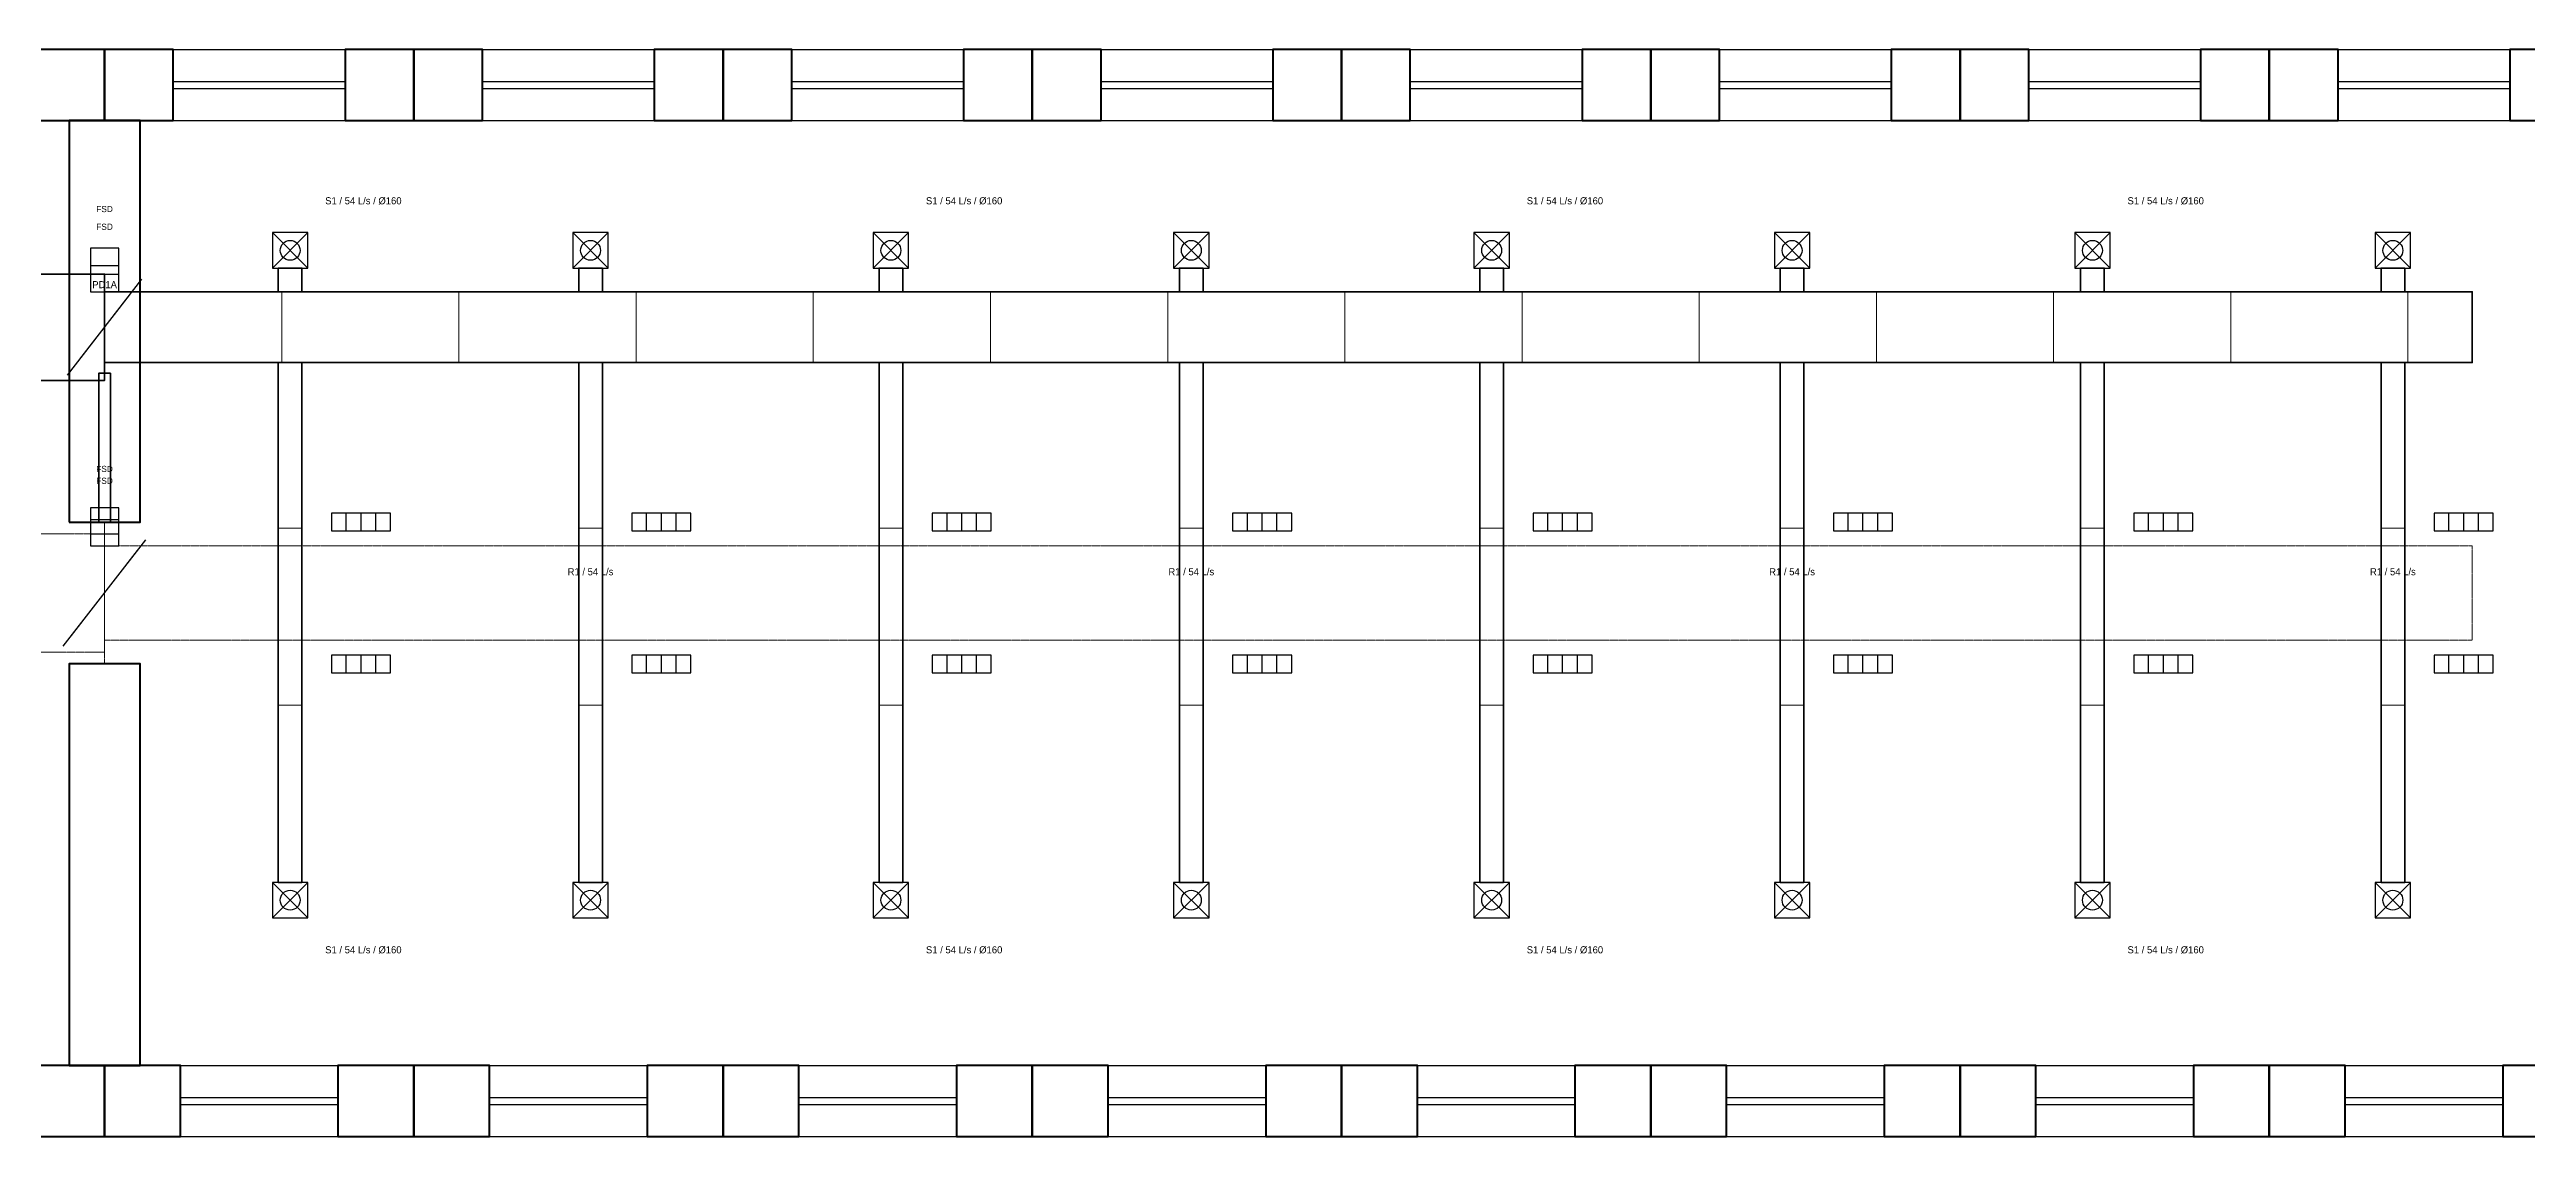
# Model space of a CAD drawing. Header units: millimetres. Extents: x 0 to 251977, y -4600 to 4600.
# Drawn here: x 20828 to 41797, y -4600 to 4600 of the extents above; entities that cross this region are included whole.
import ezdxf
from ezdxf.enums import TextEntityAlignment as Align

# ---------------------------------------------------------------- set-up
doc = ezdxf.new("R2010")
doc.units = ezdxf.units.MM
doc.linetypes.add('DASHED', pattern=[1.524, 1.27, -0.254])
for name, color, linetype, lineweight in [('A-ANNO-TEXT', 7, 'CONTINUOUS', 25), ('A-DOOR-PRES', 1, 'CONTINUOUS', 35), ('A-GLAZ', 5, 'CONTINUOUS', 25), ('A-HIDN', 8, 'DASHED', 18), ('A-WALL-BHD', 7, 'CONTINUOUS', 50), ('A-WALL-PRHU', 7, 'CONTINUOUS', 70), ('M-ANNO-TEXT', 7, 'CONTINUOUS', 25), ('M-DUCT-HIDN', 8, 'DASHED', 18), ('M-DUCT-JNT', 8, 'CONTINUOUS', 13), ('M-DUCT-SUPP', 5, 'CONTINUOUS', 35), ('M-HVAC-DAMP', 1, 'CONTINUOUS', 25), ('M-HVAC-DIFF', 5, 'CONTINUOUS', 25), ('M-HVAC-GRIL', 30, 'CONTINUOUS', 25)]:
    doc.layers.add(name, color=color, linetype=linetype, lineweight=lineweight)

msp = doc.modelspace()

# ---------------------------------------------------------------- linework, layer by layer
at = {"layer": 'A-DOOR-PRES'}
for p, q in [((20994, 600), (21594, 600)), ((20994, -600), (21594, -600))]:
    msp.add_line(p, q, dxfattribs=at)
msp.add_lwpolyline([(21244, 600), (21344, 600), (21344, 1860), (21244, 1860)], close=True, dxfattribs=at)
at = {"layer": 'A-GLAZ'}
for p, q in [((21876, 4600), (23330, 4600)), ((24494, 4600), (25948, 4600)), ((27112, 4600), (28566, 4600)), ((29730, 4600), (31184, 4600)), ((32348, 4600), (33802, 4600)), ((34966, 4600), (36420, 4600)), ((37584, 4600), (39038, 4600)), ((40202, 4600), (41656, 4600)), ((21876, 4330), (23330, 4330)), ((21876, 4270), (23330, 4270)), ((24494, 4330), (25948, 4330)), ((24494, 4270), (25948, 4270)), ((27112, 4330), (28566, 4330)), ((27112, 4270), (28566, 4270)), ((29730, 4330), (31184, 4330)), ((29730, 4270), (31184, 4270)), ((32348, 4330), (33802, 4330)), ((32348, 4270), (33802, 4270)), ((34966, 4330), (36420, 4330)), ((34966, 4270), (36420, 4270)), ((37584, 4330), (39038, 4330)), ((37584, 4270), (39038, 4270)), ((40202, 4330), (41656, 4330)), ((40202, 4270), (41656, 4270)), ((21876, 4000), (23330, 4000)), ((24494, 4000), (25948, 4000)), ((27112, 4000), (28566, 4000)), ((29730, 4000), (31184, 4000)), ((32348, 4000), (33802, 4000)), ((34966, 4000), (36420, 4000)), ((37584, 4000), (39038, 4000)), ((40202, 4000), (41656, 4000)), ((21936, -4000), (23270, -4000)), ((24554, -4000), (25888, -4000)), ((27172, -4000), (28506, -4000)), ((29790, -4000), (31124, -4000)), ((32408, -4000), (33742, -4000)), ((35026, -4000), (36360, -4000)), ((37644, -4000), (38978, -4000)), ((40262, -4000), (41596, -4000)), ((21936, -4270), (23270, -4270)), ((21936, -4330), (23270, -4330)), ((24554, -4270), (25888, -4270)), ((24554, -4330), (25888, -4330)), ((27172, -4270), (28506, -4270)), ((27172, -4330), (28506, -4330)), ((29790, -4270), (31124, -4270)), ((29790, -4330), (31124, -4330)), ((32408, -4270), (33742, -4270)), ((32408, -4330), (33742, -4330)), ((35026, -4270), (36360, -4270)), ((35026, -4330), (36360, -4330)), ((37644, -4270), (38978, -4270)), ((37644, -4330), (38978, -4330)), ((40262, -4270), (41596, -4270)), ((40262, -4330), (41596, -4330)), ((21936, -4600), (23270, -4600)), ((24554, -4600), (25888, -4600)), ((27172, -4600), (28506, -4600)), ((29790, -4600), (31124, -4600)), ((32408, -4600), (33742, -4600)), ((35026, -4600), (36360, -4600)), ((37644, -4600), (38978, -4600)), ((40262, -4600), (41596, -4600))]:
    msp.add_line(p, q, dxfattribs=at)
at = {"layer": 'A-HIDN'}
msp.add_line((21294, -600), (21294, 600), dxfattribs=at)
at = {"layer": 'A-WALL-BHD'}
for points in [[(20994, 600), (21594, 600), (21594, 4000), (20994, 4000)], [(20994, -4000), (21594, -4000), (21594, -600), (20994, -600)]]:
    msp.add_lwpolyline(points, close=True, dxfattribs=at)
at = {"layer": 'A-WALL-PRHU'}
for points in [[(20712, 4000), (21294, 4000), (21294, 4600), (20712, 4600)], [(21294, 4000), (21876, 4000), (21876, 4600), (21294, 4600)], [(23330, 4000), (23912, 4000), (23912, 4600), (23330, 4600)], [(23912, 4000), (24494, 4000), (24494, 4600), (23912, 4600)], [(25948, 4000), (26530, 4000), (26530, 4600), (25948, 4600)], [(26530, 4000), (27112, 4000), (27112, 4600), (26530, 4600)], [(28566, 4000), (29148, 4000), (29148, 4600), (28566, 4600)], [(29148, 4000), (29730, 4000), (29730, 4600), (29148, 4600)], [(31184, 4000), (31766, 4000), (31766, 4600), (31184, 4600)], [(31766, 4000), (32348, 4000), (32348, 4600), (31766, 4600)], [(33802, 4000), (34384, 4000), (34384, 4600), (33802, 4600)], [(34384, 4000), (34966, 4000), (34966, 4600), (34384, 4600)], [(36420, 4000), (37002, 4000), (37002, 4600), (36420, 4600)], [(37002, 4000), (37584, 4000), (37584, 4600), (37002, 4600)], [(39038, 4000), (39620, 4000), (39620, 4600), (39038, 4600)], [(39620, 4000), (40202, 4000), (40202, 4600), (39620, 4600)], [(41656, 4000), (42238, 4000), (42238, 4600), (41656, 4600)], [(20652, -4600), (21294, -4600), (21294, -4000), (20652, -4000)], [(21294, -4600), (21936, -4600), (21936, -4000), (21294, -4000)], [(23270, -4600), (23912, -4600), (23912, -4000), (23270, -4000)], [(23912, -4600), (24554, -4600), (24554, -4000), (23912, -4000)], [(25888, -4600), (26530, -4600), (26530, -4000), (25888, -4000)], [(26530, -4600), (27172, -4600), (27172, -4000), (26530, -4000)], [(28506, -4600), (29148, -4600), (29148, -4000), (28506, -4000)], [(29148, -4600), (29790, -4600), (29790, -4000), (29148, -4000)], [(31124, -4600), (31766, -4600), (31766, -4000), (31124, -4000)], [(31766, -4600), (32408, -4600), (32408, -4000), (31766, -4000)], [(33742, -4600), (34384, -4600), (34384, -4000), (33742, -4000)], [(34384, -4600), (35026, -4600), (35026, -4000), (34384, -4000)], [(36360, -4600), (37002, -4600), (37002, -4000), (36360, -4000)], [(37002, -4600), (37644, -4600), (37644, -4000), (37002, -4000)], [(38978, -4600), (39620, -4600), (39620, -4000), (38978, -4000)], [(39620, -4600), (40262, -4600), (40262, -4000), (39620, -4000)], [(41596, -4600), (42238, -4600), (42238, -4000), (41596, -4000)]]:
    msp.add_lwpolyline(points, close=True, dxfattribs=at)
at = {"layer": 'M-DUCT-HIDN'}
for points in [[(12172, -500), (21294, -500), (21294, 500), (12172, 500)], [(21294, -400), (41338, -400), (41338, 400), (21294, 400)]]:
    msp.add_lwpolyline(points, close=True, dxfattribs=at)
at = {"layer": 'M-DUCT-JNT'}
for p, q in [((22794, 1950), (22794, 2550)), ((24294, 1950), (24294, 2550)), ((25794, 1950), (25794, 2550)), ((27294, 1950), (27294, 2550)), ((28794, 1950), (28794, 2550)), ((30294, 1950), (30294, 2550)), ((31794, 1950), (31794, 2550)), ((33294, 1950), (33294, 2550)), ((34794, 1950), (34794, 2550)), ((36294, 1950), (36294, 2550)), ((37794, 1950), (37794, 2550)), ((39294, 1950), (39294, 2550)), ((40794, 1950), (40794, 2550)), ((22765, 550), (22965, 550)), ((25308, 550), (25508, 550)), ((27851, 550), (28051, 550)), ((30394, 550), (30594, 550)), ((32937, 550), (33137, 550)), ((35480, 550), (35680, 550)), ((38023, 550), (38223, 550)), ((40566, 550), (40766, 550)), ((22765, -950), (22965, -950)), ((25308, -950), (25508, -950)), ((27851, -950), (28051, -950)), ((30394, -950), (30594, -950)), ((32937, -950), (33137, -950)), ((35480, -950), (35680, -950)), ((38023, -950), (38223, -950)), ((40566, -950), (40766, -950))]:
    msp.add_line(p, q, dxfattribs=at)
at = {"layer": 'M-DUCT-SUPP'}
for points in [[(22765, 2550), (22965, 2550), (22965, 2750), (22765, 2750)], [(25308, 2550), (25508, 2550), (25508, 2750), (25308, 2750)], [(27851, 2550), (28051, 2550), (28051, 2750), (27851, 2750)], [(30394, 2550), (30594, 2550), (30594, 2750), (30394, 2750)], [(32937, 2550), (33137, 2550), (33137, 2750), (32937, 2750)], [(35480, 2550), (35680, 2550), (35680, 2750), (35480, 2750)], [(38023, 2550), (38223, 2550), (38223, 2750), (38023, 2750)], [(40566, 2550), (40766, 2550), (40766, 2750), (40566, 2750)], [(6622, 1800), (21294, 1800), (21294, 2700), (6622, 2700)], [(21294, 1950), (41338, 1950), (41338, 2550), (21294, 2550)], [(22765, -2450), (22965, -2450), (22965, 1950), (22765, 1950)], [(25308, -2450), (25508, -2450), (25508, 1950), (25308, 1950)], [(27851, -2450), (28051, -2450), (28051, 1950), (27851, 1950)], [(30394, -2450), (30594, -2450), (30594, 1950), (30394, 1950)], [(32937, -2450), (33137, -2450), (33137, 1950), (32937, 1950)], [(35480, -2450), (35680, -2450), (35680, 1950), (35480, 1950)], [(38023, -2450), (38223, -2450), (38223, 1950), (38023, 1950)], [(40566, -2450), (40766, -2450), (40766, 1950), (40566, 1950)]]:
    msp.add_lwpolyline(points, close=True, dxfattribs=at)
at = {"layer": 'M-HVAC-DAMP'}
for p, q in [((20979, 1845), (21609, 2655)), ((21084, 1980), (21504, 2520)), ((20944, -450), (21644, 450)), ((21014, -360), (21574, 360))]:
    msp.add_line(p, q, dxfattribs=at)
for points in [[(21174, 2700), (21414, 2700), (21414, 2920), (21174, 2920)], [(21174, 2550), (21414, 2550), (21414, 2770), (21174, 2770)], [(21174, 500), (21414, 500), (21414, 720), (21174, 720)], [(21174, 400), (21414, 400), (21414, 620), (21174, 620)]]:
    msp.add_lwpolyline(points, close=True, dxfattribs=at)
at = {"layer": 'M-HVAC-DIFF'}
for p, q in [((22715, 2750), (23015, 3050)), ((22715, 3050), (23015, 2750)), ((25258, 2750), (25558, 3050)), ((25258, 3050), (25558, 2750)), ((27801, 2750), (28101, 3050)), ((27801, 3050), (28101, 2750)), ((30344, 2750), (30644, 3050)), ((30344, 3050), (30644, 2750)), ((32887, 2750), (33187, 3050)), ((32887, 3050), (33187, 2750)), ((35430, 2750), (35730, 3050)), ((35430, 3050), (35730, 2750)), ((37973, 2750), (38273, 3050)), ((37973, 3050), (38273, 2750)), ((40516, 2750), (40816, 3050)), ((40516, 3050), (40816, 2750)), ((22715, -2750), (23015, -2450)), ((22715, -2450), (23015, -2750)), ((25258, -2750), (25558, -2450)), ((25258, -2450), (25558, -2750)), ((27801, -2750), (28101, -2450)), ((27801, -2450), (28101, -2750)), ((30344, -2750), (30644, -2450)), ((30344, -2450), (30644, -2750)), ((32887, -2750), (33187, -2450)), ((32887, -2450), (33187, -2750)), ((35430, -2750), (35730, -2450)), ((35430, -2450), (35730, -2750)), ((37973, -2750), (38273, -2450)), ((37973, -2450), (38273, -2750)), ((40516, -2750), (40816, -2450)), ((40516, -2450), (40816, -2750))]:
    msp.add_line(p, q, dxfattribs=at)
for points in [[(22715, 2750), (23015, 2750), (23015, 3050), (22715, 3050)], [(25258, 2750), (25558, 2750), (25558, 3050), (25258, 3050)], [(27801, 2750), (28101, 2750), (28101, 3050), (27801, 3050)], [(30344, 2750), (30644, 2750), (30644, 3050), (30344, 3050)], [(32887, 2750), (33187, 2750), (33187, 3050), (32887, 3050)], [(35430, 2750), (35730, 2750), (35730, 3050), (35430, 3050)], [(37973, 2750), (38273, 2750), (38273, 3050), (37973, 3050)], [(40516, 2750), (40816, 2750), (40816, 3050), (40516, 3050)], [(22715, -2750), (23015, -2750), (23015, -2450), (22715, -2450)], [(25258, -2750), (25558, -2750), (25558, -2450), (25258, -2450)], [(27801, -2750), (28101, -2750), (28101, -2450), (27801, -2450)], [(30344, -2750), (30644, -2750), (30644, -2450), (30344, -2450)], [(32887, -2750), (33187, -2750), (33187, -2450), (32887, -2450)], [(35430, -2750), (35730, -2750), (35730, -2450), (35430, -2450)], [(37973, -2750), (38273, -2750), (38273, -2450), (37973, -2450)], [(40516, -2750), (40816, -2750), (40816, -2450), (40516, -2450)]]:
    msp.add_lwpolyline(points, close=True, dxfattribs=at)
for centre in [(22865, 2900), (25408, 2900), (27951, 2900), (30494, 2900), (33037, 2900), (35580, 2900), (38123, 2900), (40666, 2900), (22865, -2600), (25408, -2600), (27951, -2600), (30494, -2600), (33037, -2600), (35580, -2600), (38123, -2600), (40666, -2600)]:
    msp.add_circle(centre, 84, dxfattribs=at)
at = {"layer": 'M-HVAC-GRIL'}
for p, q in [((23340, 525), (23340, 675)), ((23465, 525), (23465, 675)), ((23590, 525), (23590, 675)), ((25883, 525), (25883, 675)), ((26008, 525), (26008, 675)), ((26133, 525), (26133, 675)), ((28426, 525), (28426, 675)), ((28551, 525), (28551, 675)), ((28676, 525), (28676, 675)), ((30969, 525), (30969, 675)), ((31094, 525), (31094, 675)), ((31219, 525), (31219, 675)), ((33512, 525), (33512, 675)), ((33637, 525), (33637, 675)), ((33762, 525), (33762, 675)), ((36055, 525), (36055, 675)), ((36180, 525), (36180, 675)), ((36305, 525), (36305, 675)), ((38598, 525), (38598, 675)), ((38723, 525), (38723, 675)), ((38848, 525), (38848, 675)), ((41141, 525), (41141, 675)), ((41266, 525), (41266, 675)), ((41391, 525), (41391, 675)), ((23340, -675), (23340, -525)), ((23465, -675), (23465, -525)), ((23590, -675), (23590, -525)), ((25883, -675), (25883, -525)), ((26008, -675), (26008, -525)), ((26133, -675), (26133, -525)), ((28426, -675), (28426, -525)), ((28551, -675), (28551, -525)), ((28676, -675), (28676, -525)), ((30969, -675), (30969, -525)), ((31094, -675), (31094, -525)), ((31219, -675), (31219, -525)), ((33512, -675), (33512, -525)), ((33637, -675), (33637, -525)), ((33762, -675), (33762, -525)), ((36055, -675), (36055, -525)), ((36180, -675), (36180, -525)), ((36305, -675), (36305, -525)), ((38598, -675), (38598, -525)), ((38723, -675), (38723, -525)), ((38848, -675), (38848, -525)), ((41141, -675), (41141, -525)), ((41266, -675), (41266, -525)), ((41391, -675), (41391, -525))]:
    msp.add_line(p, q, dxfattribs=at)
for points in [[(23215, 525), (23715, 525), (23715, 675), (23215, 675)], [(25758, 525), (26258, 525), (26258, 675), (25758, 675)], [(28301, 525), (28801, 525), (28801, 675), (28301, 675)], [(30844, 525), (31344, 525), (31344, 675), (30844, 675)], [(33387, 525), (33887, 525), (33887, 675), (33387, 675)], [(35930, 525), (36430, 525), (36430, 675), (35930, 675)], [(38473, 525), (38973, 525), (38973, 675), (38473, 675)], [(41016, 525), (41516, 525), (41516, 675), (41016, 675)], [(23215, -675), (23715, -675), (23715, -525), (23215, -525)], [(25758, -675), (26258, -675), (26258, -525), (25758, -525)], [(28301, -675), (28801, -675), (28801, -525), (28301, -525)], [(30844, -675), (31344, -675), (31344, -525), (30844, -525)], [(33387, -675), (33887, -675), (33887, -525), (33387, -525)], [(35930, -675), (36430, -675), (36430, -525), (35930, -525)], [(38473, -675), (38973, -675), (38973, -525), (38473, -525)], [(41016, -675), (41516, -675), (41516, -525), (41016, -525)]]:
    msp.add_lwpolyline(points, close=True, dxfattribs=at)

# ---------------------------------------------------------------- texts
at = {"layer": 'A-ANNO-TEXT'}
msp.add_text('PD1A', height=60, dxfattribs=at).set_placement((21294, 2610), align=Align.MIDDLE_CENTER)
at = {"layer": 'M-ANNO-TEXT'}
for s, height, p in [('FSD', 52.5, (21294, 3250)), ('S1 / 54 L/s / Ø160', 60, (23485, 3320)), ('S1 / 54 L/s / Ø160', 60, (28571, 3320)), ('S1 / 54 L/s / Ø160', 60, (33657, 3320)), ('S1 / 54 L/s / Ø160', 60, (38743, 3320)), ('FSD', 52.5, (21294, 3100)), ('FSD', 52.5, (21294, 1050)), ('FSD', 52.5, (21294, 950)), ('R1 / 54 L/s', 60, (25408, 180)), ('R1 / 54 L/s', 60, (30494, 180)), ('R1 / 54 L/s', 60, (35580, 180)), ('R1 / 54 L/s', 60, (40666, 180)), ('S1 / 54 L/s / Ø160', 60, (23485, -3020)), ('S1 / 54 L/s / Ø160', 60, (28571, -3020)), ('S1 / 54 L/s / Ø160', 60, (33657, -3020)), ('S1 / 54 L/s / Ø160', 60, (38743, -3020))]:
    msp.add_text(s, height=height, dxfattribs=at).set_placement(p, align=Align.MIDDLE_CENTER)

doc.saveas('drawing.dxf')
